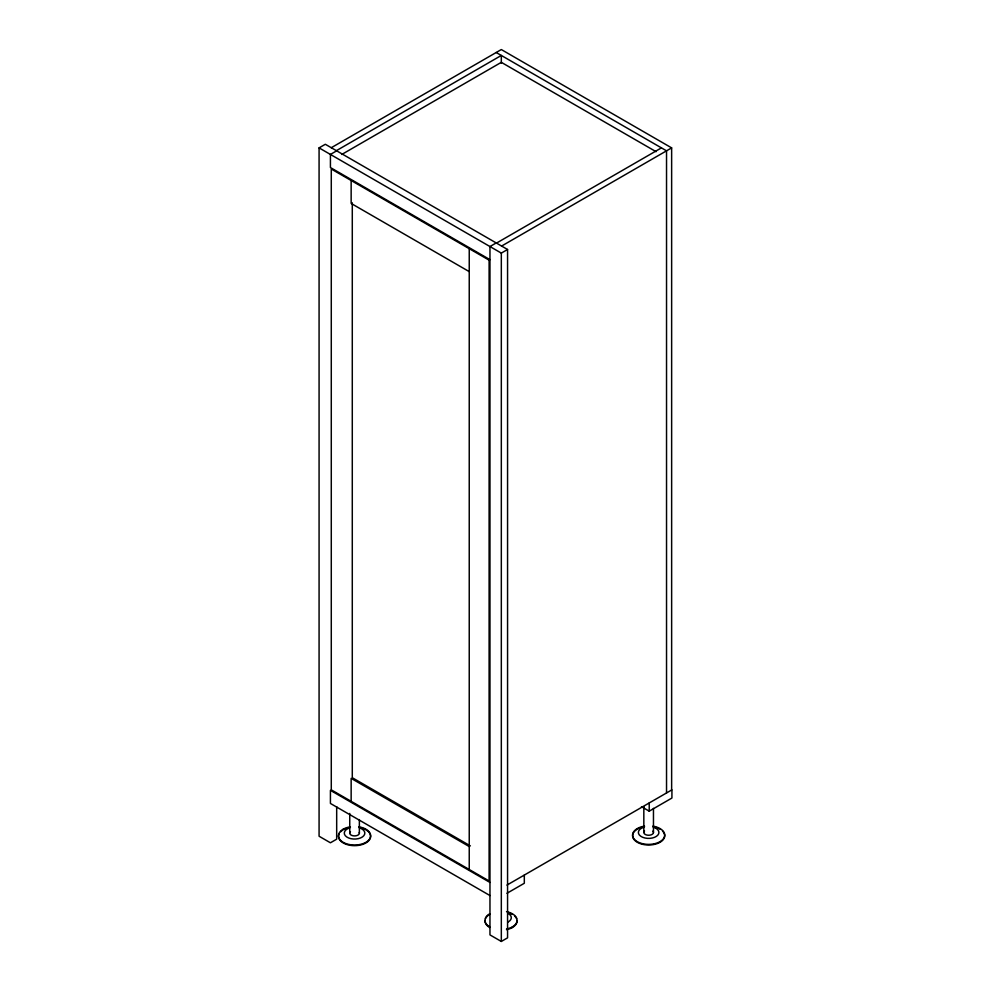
<?xml version="1.0" encoding="UTF-8"?>
<svg xmlns="http://www.w3.org/2000/svg" width="991" height="991" viewBox="0 0 991 991"><rect width="100%" height="100%" fill="white"/><g stroke="black" fill="none" stroke-linecap="round" stroke-linejoin="round"><path stroke-width="1.49" d="M507.838 922.225L508.296 921.878A10.269 5.934 0 0 0 508.296 913.491M336.68 806.699L336.68 839.179L330.424 842.784L319.077 836.231L319.077 147.882L325.321 144.277L507.565 249.497L507.565 937.845L501.322 941.45L489.963 934.897L489.963 246.548L496.206 242.944M331.279 147.721L501.322 49.55L671.638 147.882L671.638 790.013M336.395 150.669L501.322 55.446L501.322 63.189M336.68 150.83L330.424 154.435L330.424 167.553L489.963 259.654M341.759 154.46L501.322 62.334L656.079 151.685M496.491 243.105L661.418 147.882M501.607 246.053L671.638 147.882M319.077 147.882L501.322 253.101L507.565 249.497M506.946 885.099L671.923 789.852L671.923 798.04L649.216 811.158L641.474 806.686M506.946 893.3L524.313 883.266L524.313 875.078M496.206 52.498L666.534 150.83L666.534 792.961M469.239 271.621L351.148 203.44L351.148 180.498M470.378 845.905L352.288 777.724L352.288 202.783M469.239 846.562L351.148 778.381L351.148 801.323M489.963 882.448L330.424 790.347L330.424 803.453L489.963 895.554M660.006 841.669L660.006 842.3M653.465 808.359L653.465 832.527M649.216 802.958L649.216 811.158M643.828 806.711L643.828 832.39M512.384 926.882L512.384 927.514M501.322 253.101L501.322 941.45M469.239 248.679L469.239 869.503M359.374 819.594L359.374 833.183M349.749 813.413L349.749 833.047M343.208 829.207L343.208 829.839A16.054 9.266 0 0 1 346.528 828.365M652.871 831.127A4.819 2.787 0 0 1 651.967 834.472A4.819 2.787 0 0 1 646.144 834.843L645.166 834.385A4.819 2.787 0 0 1 644.534 831.015M652.809 826.147A16.054 9.266 0 0 1 661.802 840.43A16.054 9.266 0 0 1 635.491 840.43A16.054 9.266 0 0 1 644.497 826.147M662.558 831.102A16.054 9.266 0 0 1 655.435 844.146A16.054 9.266 0 0 1 633.559 838.906A16.054 9.266 0 0 1 644.497 826.791M652.809 826.791A16.054 9.266 0 0 1 660.006 829.182M653.787 827.324A10.269 5.934 0 0 1 656.513 836.28A10.269 5.934 0 0 1 640.781 836.28A10.269 5.934 0 0 1 643.506 827.324M359.238 832.465A4.819 2.787 0 0 1 357.404 835.363A4.819 2.787 0 0 1 352.053 835.487L351.074 835.041A4.819 2.787 0 0 1 350.442 831.672M358.717 826.804A16.054 9.266 0 0 1 367.711 841.086A16.054 9.266 0 0 1 341.4 841.086A16.054 9.266 0 0 1 350.405 826.804M368.466 831.759A16.054 9.266 0 0 1 356.661 845.583A16.054 9.266 0 0 1 339.046 834.001M340.656 831.759A16.054 9.266 0 0 1 342.254 830.433M347.767 827.993A16.054 9.266 0 0 1 350.405 827.435M358.717 827.435A16.054 9.266 0 0 1 361.343 827.993M362.582 828.365A16.054 9.266 0 0 1 367.711 831.077M359.696 827.981A10.269 5.934 0 0 1 362.433 836.937A10.269 5.934 0 0 1 346.689 836.937A10.269 5.934 0 0 1 349.427 827.981M506.525 911.621A16.054 9.266 0 0 1 517.091 920.329A16.054 9.266 0 0 1 506.525 929.038M489.678 926.882A16.054 9.266 0 0 1 489.678 913.776M517.091 920.961A16.054 9.266 0 0 1 506.525 929.682M489.678 927.514A16.054 9.266 0 0 1 484.983 920.961M485.528 918.57A16.054 9.266 0 0 1 489.678 914.408M509.064 912.934A16.054 9.266 0 0 1 512.384 914.408M514.936 916.328A16.054 9.266 0 0 1 516.546 918.57M489.108 260.15L331.279 169.027L331.279 789.852L489.108 880.974L489.108 260.15"/></g></svg>
